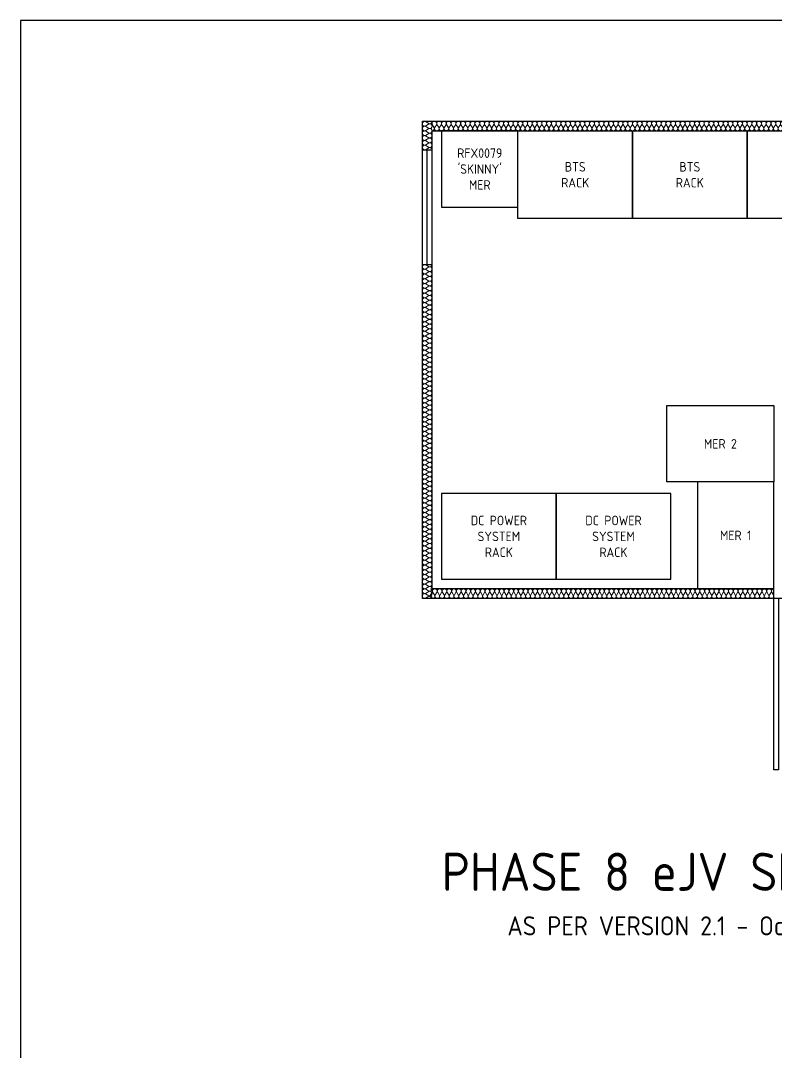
# Model space of a CAD drawing. Extents: x -408 to 1508121, y -29672 to 868845.
# Drawn here: x 1315897 to 1319854, y 14193 to 19600 of the extents above; entities that cross this region are included whole.
import ezdxf

# ---------------------------------------------------------------- set-up
doc = ezdxf.new("R2010")
doc.units = 0
doc.header["$MEASUREMENT"] = 0
doc.layers.get('0').update_dxf_attribs({"lineweight": 25})
for name, color, linetype in [('Help notes', 240, 'Continuous'), ('SH-Door', 7, 'Continuous'), ('SH-Equip', 7, 'Continuous'), ('SH-Gland', 7, 'Continuous'), ('SH-Wall', 2, 'Continuous'), ('Steelwork Exist', 7, 'Continuous'), ('Text 2.5', 2, 'Continuous')]:
    doc.layers.add(name, color=color, linetype=linetype)
doc.styles.add('ISOCP', font='isocp.shx')

# ---------------------------------------------------------------- blocks, each defined once
blk = doc.blocks.new('*U146')
at = {"layer": 'SH-Wall', "color": 252, "linetype": 'ByBlock', "lineweight": 0, "flags": 128}
for points in [[(-1800, 0, -0.505863), (-1788.1, -16.2), (-1799.5, -34.1, 1.322645), (-1775.5, -34.1), (-1786.9, -16.2, -0.505863), (-1775, 0)], [(-1775, 0, -0.505863), (-1763.1, -16.2), (-1774.5, -34.1, 1.322645), (-1750.5, -34.1), (-1761.9, -16.2, -0.505863), (-1750, 0)], [(-1750, 0, -0.505863), (-1738.1, -16.2), (-1749.5, -34.1, 1.322645), (-1725.5, -34.1), (-1736.9, -16.2, -0.505863), (-1725, 0)], [(-1725, 0, -0.505863), (-1713.1, -16.2), (-1724.5, -34.1, 1.322645), (-1700.5, -34.1), (-1711.9, -16.2, -0.505863), (-1700, 0)], [(-1700, 0, -0.505863), (-1688.1, -16.2), (-1699.5, -34.1, 1.322645), (-1675.5, -34.1), (-1686.9, -16.2, -0.505863), (-1675, 0)], [(-1675, 0, -0.505863), (-1663.1, -16.2), (-1674.5, -34.1, 1.322645), (-1650.5, -34.1), (-1661.9, -16.2, -0.505863), (-1650, 0)], [(-1650, 0, -0.505863), (-1638.1, -16.2), (-1649.5, -34.1, 1.322645), (-1625.5, -34.1), (-1636.9, -16.2, -0.505863), (-1625, 0)], [(-1625, 0, -0.505863), (-1613.1, -16.2), (-1624.5, -34.1, 1.322645), (-1600.5, -34.1), (-1611.9, -16.2, -0.505863), (-1600, 0)], [(-1600, 0, -0.505863), (-1588.1, -16.2), (-1599.5, -34.1, 1.322645), (-1575.5, -34.1), (-1586.9, -16.2, -0.505863), (-1575, 0)], [(-1575, 0, -0.505863), (-1563.1, -16.2), (-1574.5, -34.1, 1.322645), (-1550.5, -34.1), (-1561.9, -16.2, -0.505863), (-1550, 0)], [(-1550, 0, -0.505863), (-1538.1, -16.2), (-1549.5, -34.1, 1.322645), (-1525.5, -34.1), (-1536.9, -16.2, -0.505863), (-1525, 0)], [(-1525, 0, -0.505863), (-1513.1, -16.2), (-1524.5, -34.1, 1.322645), (-1500.5, -34.1), (-1511.9, -16.2, -0.505863), (-1500, 0)], [(-1500, 0, -0.505863), (-1488.1, -16.2), (-1499.5, -34.1, 1.322645), (-1475.5, -34.1), (-1486.9, -16.2, -0.505863), (-1475, 0)], [(-1475, 0, -0.505863), (-1463.1, -16.2), (-1474.5, -34.1, 1.322645), (-1450.5, -34.1), (-1461.9, -16.2, -0.505863), (-1450, 0)], [(-1450, 0, -0.505863), (-1438.1, -16.2), (-1449.5, -34.1, 1.322645), (-1425.5, -34.1), (-1436.9, -16.2, -0.505863), (-1425, 0)], [(-1425, 0, -0.505863), (-1413.1, -16.2), (-1424.5, -34.1, 1.322645), (-1400.5, -34.1), (-1411.9, -16.2, -0.505863), (-1400, 0)], [(-1400, 0, -0.505863), (-1388.1, -16.2), (-1399.5, -34.1, 1.322645), (-1375.5, -34.1), (-1386.9, -16.2, -0.505863), (-1375, 0)], [(-1375, 0, -0.505863), (-1363.1, -16.2), (-1374.5, -34.1, 1.322645), (-1350.5, -34.1), (-1361.9, -16.2, -0.505863), (-1350, 0)], [(-1350, 0, -0.505863), (-1338.1, -16.2), (-1349.5, -34.1, 1.322645), (-1325.5, -34.1), (-1336.9, -16.2, -0.505863), (-1325, 0)], [(-1325, 0, -0.505863), (-1313.1, -16.2), (-1324.5, -34.1, 1.322645), (-1300.5, -34.1), (-1311.9, -16.2, -0.505863), (-1300, 0)], [(-1300, 0, -0.505863), (-1288.1, -16.2), (-1299.5, -34.1, 1.322645), (-1275.5, -34.1), (-1286.9, -16.2, -0.505863), (-1275, 0)], [(-1275, 0, -0.505863), (-1263.1, -16.2), (-1274.5, -34.1, 1.322645), (-1250.5, -34.1), (-1261.9, -16.2, -0.505863), (-1250, 0)], [(-1250, 0, -0.505863), (-1238.1, -16.2), (-1249.5, -34.1, 1.322645), (-1225.5, -34.1), (-1236.9, -16.2, -0.505863), (-1225, 0)], [(-1225, 0, -0.505863), (-1213.1, -16.2), (-1224.5, -34.1, 1.322645), (-1200.5, -34.1), (-1211.9, -16.2, -0.505863), (-1200, 0)], [(-1200, 0, -0.505863), (-1188.1, -16.2), (-1199.5, -34.1, 1.322645), (-1175.5, -34.1), (-1186.9, -16.2, -0.505863), (-1175, 0)], [(-1175, 0, -0.505863), (-1163.1, -16.2), (-1174.5, -34.1, 1.322645), (-1150.5, -34.1), (-1161.9, -16.2, -0.505863), (-1150, 0)], [(-1150, 0, -0.505863), (-1138.1, -16.2), (-1149.5, -34.1, 1.322645), (-1125.5, -34.1), (-1136.9, -16.2, -0.505863), (-1125, 0)], [(-1125, 0, -0.505863), (-1113.1, -16.2), (-1124.5, -34.1, 1.322645), (-1100.5, -34.1), (-1111.9, -16.2, -0.505863), (-1100, 0)], [(-1100, 0, -0.505863), (-1088.1, -16.2), (-1099.5, -34.1, 1.322645), (-1075.5, -34.1), (-1086.9, -16.2, -0.505863), (-1075, 0)], [(-1075, 0, -0.505863), (-1063.1, -16.2), (-1074.5, -34.1, 1.322645), (-1050.5, -34.1), (-1061.9, -16.2, -0.505863), (-1050, 0)], [(-1050, 0, -0.505863), (-1038.1, -16.2), (-1049.5, -34.1, 1.322645), (-1025.5, -34.1), (-1036.9, -16.2, -0.505863), (-1025, 0)], [(-1025, 0, -0.505863), (-1013.1, -16.2), (-1024.5, -34.1, 1.322645), (-1000.5, -34.1), (-1011.9, -16.2, -0.505863), (-1000, 0)], [(-1000, 0, -0.505863), (-988.1, -16.2), (-999.5, -34.1, 1.322645), (-975.5, -34.1), (-986.9, -16.2, -0.505863), (-975, 0)], [(-975, 0, -0.505863), (-963.1, -16.2), (-974.5, -34.1, 1.322645), (-950.5, -34.1), (-961.9, -16.2, -0.505863), (-950, 0)], [(-950, 0, -0.505863), (-938.1, -16.2), (-949.5, -34.1, 1.322645), (-925.5, -34.1), (-936.9, -16.2, -0.505863), (-925, 0)], [(-925, 0, -0.505863), (-913.1, -16.2), (-924.5, -34.1, 1.322645), (-900.5, -34.1), (-911.9, -16.2, -0.505863), (-900, 0)], [(-900, 0, -0.505863), (-888.1, -16.2), (-899.5, -34.1, 1.322645), (-875.5, -34.1), (-886.9, -16.2, -0.505863), (-875, 0)], [(-875, 0, -0.505863), (-863.1, -16.2), (-874.5, -34.1, 1.322645), (-850.5, -34.1), (-861.9, -16.2, -0.505863), (-850, 0)], [(-850, 0, -0.505863), (-838.1, -16.2), (-849.5, -34.1, 1.322645), (-825.5, -34.1), (-836.9, -16.2, -0.505863), (-825, 0)], [(-825, 0, -0.505863), (-813.1, -16.2), (-824.5, -34.1, 1.322645), (-800.5, -34.1), (-811.9, -16.2, -0.505863), (-800, 0)], [(-800, 0, -0.505863), (-788.1, -16.2), (-799.5, -34.1, 1.322645), (-775.5, -34.1), (-786.9, -16.2, -0.505863), (-775, 0)], [(-775, 0, -0.505863), (-763.1, -16.2), (-774.5, -34.1, 1.322645), (-750.5, -34.1), (-761.9, -16.2, -0.505863), (-750, 0)], [(-750, 0, -0.505863), (-738.1, -16.2), (-749.5, -34.1, 1.322645), (-725.5, -34.1), (-736.9, -16.2, -0.505863), (-725, 0)], [(-725, 0, -0.505863), (-713.1, -16.2), (-724.5, -34.1, 1.322645), (-700.5, -34.1), (-711.9, -16.2, -0.505863), (-700, 0)], [(-700, 0, -0.505863), (-688.1, -16.2), (-699.5, -34.1, 1.322645), (-675.5, -34.1), (-686.9, -16.2, -0.505863), (-675, 0)], [(-675, 0, -0.505863), (-663.1, -16.2), (-674.5, -34.1, 1.322645), (-650.5, -34.1), (-661.9, -16.2, -0.505863), (-650, 0)], [(-650, 0, -0.505863), (-638.1, -16.2), (-649.5, -34.1, 1.322645), (-625.5, -34.1), (-636.9, -16.2, -0.505863), (-625, 0)], [(-625, 0, -0.505863), (-613.1, -16.2), (-624.5, -34.1, 1.322645), (-600.5, -34.1), (-611.9, -16.2, -0.505863), (-600, 0)], [(-600, 0, -0.505863), (-588.1, -16.2), (-599.5, -34.1, 1.322645), (-575.5, -34.1), (-586.9, -16.2, -0.505863), (-575, 0)], [(-575, 0, -0.505863), (-563.1, -16.2), (-574.5, -34.1, 1.322645), (-550.5, -34.1), (-561.9, -16.2, -0.505863), (-550, 0)], [(-550, 0, -0.505863), (-538.1, -16.2), (-549.5, -34.1, 1.322645), (-525.5, -34.1), (-536.9, -16.2, -0.505863), (-525, 0)], [(-525, 0, -0.505863), (-513.1, -16.2), (-524.5, -34.1, 1.322645), (-500.5, -34.1), (-511.9, -16.2, -0.505863), (-500, 0)], [(-500, 0, -0.505863), (-488.1, -16.2), (-499.5, -34.1, 1.322645), (-475.5, -34.1), (-486.9, -16.2, -0.505863), (-475, 0)], [(-475, 0, -0.505863), (-463.1, -16.2), (-474.5, -34.1, 1.322645), (-450.5, -34.1), (-461.9, -16.2, -0.505863), (-450, 0)], [(-450, 0, -0.505863), (-438.1, -16.2), (-449.5, -34.1, 1.322645), (-425.5, -34.1), (-436.9, -16.2, -0.505863), (-425, 0)], [(-425, 0, -0.505863), (-413.1, -16.2), (-424.5, -34.1, 1.322645), (-400.5, -34.1), (-411.9, -16.2, -0.505863), (-400, 0)], [(-400, 0, -0.505863), (-388.1, -16.2), (-399.5, -34.1, 1.322645), (-375.5, -34.1), (-386.9, -16.2, -0.505863), (-375, 0)], [(-375, 0, -0.505863), (-363.1, -16.2), (-374.5, -34.1, 1.322645), (-350.5, -34.1), (-361.9, -16.2, -0.505863), (-350, 0)], [(-350, 0, -0.505863), (-338.1, -16.2), (-349.5, -34.1, 1.322645), (-325.5, -34.1), (-336.9, -16.2, -0.505863), (-325, 0)], [(-325, 0, -0.505863), (-313.1, -16.2), (-324.5, -34.1, 1.322645), (-300.5, -34.1), (-311.9, -16.2, -0.505863), (-300, 0)], [(-300, 0, -0.505863), (-288.1, -16.2), (-299.5, -34.1, 1.322645), (-275.5, -34.1), (-286.9, -16.2, -0.505863), (-275, 0)], [(-275, 0, -0.505863), (-263.1, -16.2), (-274.5, -34.1, 1.322645), (-250.5, -34.1), (-261.9, -16.2, -0.505863), (-250, 0)], [(-250, 0, -0.505863), (-238.1, -16.2), (-249.5, -34.1, 1.322645), (-225.5, -34.1), (-236.9, -16.2, -0.505863), (-225, 0)], [(-225, 0, -0.505863), (-213.1, -16.2), (-224.5, -34.1, 1.322645), (-200.5, -34.1), (-211.9, -16.2, -0.505863), (-200, 0)], [(-200, 0, -0.505863), (-188.1, -16.2), (-199.5, -34.1, 1.322645), (-175.5, -34.1), (-186.9, -16.2, -0.505863), (-175, 0)], [(-175, 0, -0.505863), (-163.1, -16.2), (-174.5, -34.1, 1.322645), (-150.5, -34.1), (-161.9, -16.2, -0.505863), (-150, 0)], [(-150, 0, -0.505863), (-138.1, -16.2), (-149.5, -34.1, 1.322645), (-125.5, -34.1), (-136.9, -16.2, -0.505863), (-125, 0)], [(-100, 0, -0.505863), (-88.1, -16.2), (-99.5, -34.1, 1.322645), (-75.5, -34.1), (-86.9, -16.2, -0.505863), (-75, 0)], [(-75, 0, -0.505863), (-63.1, -16.2), (-74.5, -34.1, 1.322645), (-50.5, -34.1), (-61.9, -16.2, -0.505863), (-50, 0)], [(-50, 0, -0.505863), (-38.1, -16.2), (-49.5, -34.1, 1.322645), (-25.5, -34.1), (-36.9, -16.2, -0.505863), (-25, 0)], [(-25, 0, -0.505863), (-13.1, -16.2), (-24.5, -34.1, 1.322645), (-0.5, -34.1), (-11.9, -16.2, -0.505863), (0, 0)], [(-125, 0, -0.505863), (-113.1, -16.2), (-124.5, -34.1, 1.322645), (-100.5, -34.1), (-111.9, -16.2, -0.505863), (-100, 0)]]:
    blk.add_lwpolyline(points, format="xyb", dxfattribs=at)
blk = doc.blocks.new('*U147')
at = {"layer": 'SH-Wall', "color": 252, "linetype": 'ByBlock', "lineweight": 0, "flags": 128}
for points in [[(-1790, 0, -0.505863), (-1778.1, -16.2), (-1789.5, -34.1, 1.322645), (-1765.5, -34.1), (-1776.9, -16.2, -0.505863), (-1765, 0)], [(-1765, 0, -0.505863), (-1753.1, -16.2), (-1764.5, -34.1, 1.322645), (-1740.5, -34.1), (-1751.9, -16.2, -0.505863), (-1740, 0)], [(-1740, 0, -0.505863), (-1728.1, -16.2), (-1739.5, -34.1, 1.322645), (-1715.5, -34.1), (-1726.9, -16.2, -0.505863), (-1715, 0)], [(-1715, 0, -0.505863), (-1703.1, -16.2), (-1714.5, -34.1, 1.322645), (-1690.5, -34.1), (-1701.9, -16.2, -0.505863), (-1690, 0)], [(-1690, 0, -0.505863), (-1678.1, -16.2), (-1689.5, -34.1, 1.322645), (-1665.5, -34.1), (-1676.9, -16.2, -0.505863), (-1665, 0)], [(-1665, 0, -0.505863), (-1653.1, -16.2), (-1664.5, -34.1, 1.322645), (-1640.5, -34.1), (-1651.9, -16.2, -0.505863), (-1640, 0)], [(-1640, 0, -0.505863), (-1628.1, -16.2), (-1639.5, -34.1, 1.322645), (-1615.5, -34.1), (-1626.9, -16.2, -0.505863), (-1615, 0)], [(-1615, 0, -0.505863), (-1603.1, -16.2), (-1614.5, -34.1, 1.322645), (-1590.5, -34.1), (-1601.9, -16.2, -0.505863), (-1590, 0)], [(-1590, 0, -0.505863), (-1578.1, -16.2), (-1589.5, -34.1, 1.322645), (-1565.5, -34.1), (-1576.9, -16.2, -0.505863), (-1565, 0)], [(-1565, 0, -0.505863), (-1553.1, -16.2), (-1564.5, -34.1, 1.322645), (-1540.5, -34.1), (-1551.9, -16.2, -0.505863), (-1540, 0)], [(-1540, 0, -0.505863), (-1528.1, -16.2), (-1539.5, -34.1, 1.322645), (-1515.5, -34.1), (-1526.9, -16.2, -0.505863), (-1515, 0)], [(-1515, 0, -0.505863), (-1503.1, -16.2), (-1514.5, -34.1, 1.322645), (-1490.5, -34.1), (-1501.9, -16.2, -0.505863), (-1490, 0)], [(-1490, 0, -0.505863), (-1478.1, -16.2), (-1489.5, -34.1, 1.322645), (-1465.5, -34.1), (-1476.9, -16.2, -0.505863), (-1465, 0)], [(-1465, 0, -0.505863), (-1453.1, -16.2), (-1464.5, -34.1, 1.322645), (-1440.5, -34.1), (-1451.9, -16.2, -0.505863), (-1440, 0)], [(-1440, 0, -0.505863), (-1428.1, -16.2), (-1439.5, -34.1, 1.322645), (-1415.5, -34.1), (-1426.9, -16.2, -0.505863), (-1415, 0)], [(-1415, 0, -0.505863), (-1403.1, -16.2), (-1414.5, -34.1, 1.322645), (-1390.5, -34.1), (-1401.9, -16.2, -0.505863), (-1390, 0)], [(-1390, 0, -0.505863), (-1378.1, -16.2), (-1389.5, -34.1, 1.322645), (-1365.5, -34.1), (-1376.9, -16.2, -0.505863), (-1365, 0)], [(-1365, 0, -0.505863), (-1353.1, -16.2), (-1364.5, -34.1, 1.322645), (-1340.5, -34.1), (-1351.9, -16.2, -0.505863), (-1340, 0)], [(-1340, 0, -0.505863), (-1328.1, -16.2), (-1339.5, -34.1, 1.322645), (-1315.5, -34.1), (-1326.9, -16.2, -0.505863), (-1315, 0)], [(-1315, 0, -0.505863), (-1303.1, -16.2), (-1314.5, -34.1, 1.322645), (-1290.5, -34.1), (-1301.9, -16.2, -0.505863), (-1290, 0)], [(-1290, 0, -0.505863), (-1278.1, -16.2), (-1289.5, -34.1, 1.322645), (-1265.5, -34.1), (-1276.9, -16.2, -0.505863), (-1265, 0)], [(-1265, 0, -0.505863), (-1253.1, -16.2), (-1264.5, -34.1, 1.322645), (-1240.5, -34.1), (-1251.9, -16.2, -0.505863), (-1240, 0)], [(-1240, 0, -0.505863), (-1228.1, -16.2), (-1239.5, -34.1, 1.322645), (-1215.5, -34.1), (-1226.9, -16.2, -0.505863), (-1215, 0)], [(-1215, 0, -0.505863), (-1203.1, -16.2), (-1214.5, -34.1, 1.322645), (-1190.5, -34.1), (-1201.9, -16.2, -0.505863), (-1190, 0)], [(-1190, 0, -0.505863), (-1178.1, -16.2), (-1189.5, -34.1, 1.322645), (-1165.5, -34.1), (-1176.9, -16.2, -0.505863), (-1165, 0)], [(-1165, 0, -0.505863), (-1153.1, -16.2), (-1164.5, -34.1, 1.322645), (-1140.5, -34.1), (-1151.9, -16.2, -0.505863), (-1140, 0)], [(-1140, 0, -0.505863), (-1128.1, -16.2), (-1139.5, -34.1, 1.322645), (-1115.5, -34.1), (-1126.9, -16.2, -0.505863), (-1115, 0)], [(-1115, 0, -0.505863), (-1103.1, -16.2), (-1114.5, -34.1, 1.322645), (-1090.5, -34.1), (-1101.9, -16.2, -0.505863), (-1090, 0)], [(-1090, 0, -0.505863), (-1078.1, -16.2), (-1089.5, -34.1, 1.322645), (-1065.5, -34.1), (-1076.9, -16.2, -0.505863), (-1065, 0)], [(-1065, 0, -0.505863), (-1053.1, -16.2), (-1064.5, -34.1, 1.322645), (-1040.5, -34.1), (-1051.9, -16.2, -0.505863), (-1040, 0)], [(-1040, 0, -0.505863), (-1028.1, -16.2), (-1039.5, -34.1, 1.322645), (-1015.5, -34.1), (-1026.9, -16.2, -0.505863), (-1015, 0)], [(-1015, 0, -0.505863), (-1003.1, -16.2), (-1014.5, -34.1, 1.322645), (-990.5, -34.1), (-1001.9, -16.2, -0.505863), (-990, 0)], [(-990, 0, -0.505863), (-978.1, -16.2), (-989.5, -34.1, 1.322645), (-965.5, -34.1), (-976.9, -16.2, -0.505863), (-965, 0)], [(-965, 0, -0.505863), (-953.1, -16.2), (-964.5, -34.1, 1.322645), (-940.5, -34.1), (-951.9, -16.2, -0.505863), (-940, 0)], [(-940, 0, -0.505863), (-928.1, -16.2), (-939.5, -34.1, 1.322645), (-915.5, -34.1), (-926.9, -16.2, -0.505863), (-915, 0)], [(-915, 0, -0.505863), (-903.1, -16.2), (-914.5, -34.1, 1.322645), (-890.5, -34.1), (-901.9, -16.2, -0.505863), (-890, 0)], [(-890, 0, -0.505863), (-878.1, -16.2), (-889.5, -34.1, 1.322645), (-865.5, -34.1), (-876.9, -16.2, -0.505863), (-865, 0)], [(-865, 0, -0.505863), (-853.1, -16.2), (-864.5, -34.1, 1.322645), (-840.5, -34.1), (-851.9, -16.2, -0.505863), (-840, 0)], [(-840, 0, -0.505863), (-828.1, -16.2), (-839.5, -34.1, 1.322645), (-815.5, -34.1), (-826.9, -16.2, -0.505863), (-815, 0)], [(-815, 0, -0.505863), (-803.1, -16.2), (-814.5, -34.1, 1.322645), (-790.5, -34.1), (-801.9, -16.2, -0.505863), (-790, 0)], [(-790, 0, -0.505863), (-778.1, -16.2), (-789.5, -34.1, 1.322645), (-765.5, -34.1), (-776.9, -16.2, -0.505863), (-765, 0)], [(-765, 0, -0.505863), (-753.1, -16.2), (-764.5, -34.1, 1.322645), (-740.5, -34.1), (-751.9, -16.2, -0.505863), (-740, 0)], [(-740, 0, -0.505863), (-728.1, -16.2), (-739.5, -34.1, 1.322645), (-715.5, -34.1), (-726.9, -16.2, -0.505863), (-715, 0)], [(-715, 0, -0.505863), (-703.1, -16.2), (-714.5, -34.1, 1.322645), (-690.5, -34.1), (-701.9, -16.2, -0.505863), (-690, 0)], [(-690, 0, -0.505863), (-678.1, -16.2), (-689.5, -34.1, 1.322645), (-665.5, -34.1), (-676.9, -16.2, -0.505863), (-665, 0)], [(-665, 0, -0.505863), (-653.1, -16.2), (-664.5, -34.1, 1.322645), (-640.5, -34.1), (-651.9, -16.2, -0.505863), (-640, 0)], [(-640, 0, -0.505863), (-628.1, -16.2), (-639.5, -34.1, 1.322645), (-615.5, -34.1), (-626.9, -16.2, -0.505863), (-615, 0)], [(-615, 0, -0.505863), (-603.1, -16.2), (-614.5, -34.1, 1.322645), (-590.5, -34.1), (-601.9, -16.2, -0.505863), (-590, 0)], [(-590, 0, -0.505863), (-578.1, -16.2), (-589.5, -34.1, 1.322645), (-565.5, -34.1), (-576.9, -16.2, -0.505863), (-565, 0)], [(-565, 0, -0.505863), (-553.1, -16.2), (-564.5, -34.1, 1.322645), (-540.5, -34.1), (-551.9, -16.2, -0.505863), (-540, 0)], [(-540, 0, -0.505863), (-528.1, -16.2), (-539.5, -34.1, 1.322645), (-515.5, -34.1), (-526.9, -16.2, -0.505863), (-515, 0)], [(-515, 0, -0.505863), (-503.1, -16.2), (-514.5, -34.1, 1.322645), (-490.5, -34.1), (-501.9, -16.2, -0.505863), (-490, 0)], [(-490, 0, -0.505863), (-478.1, -16.2), (-489.5, -34.1, 1.322645), (-465.5, -34.1), (-476.9, -16.2, -0.505863), (-465, 0)], [(-465, 0, -0.505863), (-453.1, -16.2), (-464.5, -34.1, 1.322645), (-440.5, -34.1), (-451.9, -16.2, -0.505863), (-440, 0)], [(-440, 0, -0.505863), (-428.1, -16.2), (-439.5, -34.1, 1.322645), (-415.5, -34.1), (-426.9, -16.2, -0.505863), (-415, 0)], [(-415, 0, -0.505863), (-403.1, -16.2), (-414.5, -34.1, 1.322645), (-390.5, -34.1), (-401.9, -16.2, -0.505863), (-390, 0)], [(-390, 0, -0.505863), (-378.1, -16.2), (-389.5, -34.1, 1.322645), (-365.5, -34.1), (-376.9, -16.2, -0.505863), (-365, 0)], [(-365, 0, -0.505863), (-353.1, -16.2), (-364.5, -34.1, 1.322645), (-340.5, -34.1), (-351.9, -16.2, -0.505863), (-340, 0)], [(-340, 0, -0.505863), (-328.1, -16.2), (-339.5, -34.1, 1.322645), (-315.5, -34.1), (-326.9, -16.2, -0.505863), (-315, 0)], [(-315, 0, -0.505863), (-303.1, -16.2), (-314.5, -34.1, 1.322645), (-290.5, -34.1), (-301.9, -16.2, -0.505863), (-290, 0)], [(-290, 0, -0.505863), (-278.1, -16.2), (-289.5, -34.1, 1.322645), (-265.5, -34.1), (-276.9, -16.2, -0.505863), (-265, 0)], [(-265, 0, -0.505863), (-253.1, -16.2), (-264.5, -34.1, 1.322645), (-240.5, -34.1), (-251.9, -16.2, -0.505863), (-240, 0)], [(-240, 0, -0.505863), (-228.1, -16.2), (-239.5, -34.1, 1.322645), (-215.5, -34.1), (-226.9, -16.2, -0.505863), (-215, 0)], [(-215, 0, -0.505863), (-203.1, -16.2), (-214.5, -34.1, 1.322645), (-190.5, -34.1), (-201.9, -16.2, -0.505863), (-190, 0)], [(-190, 0, -0.505863), (-178.1, -16.2), (-189.5, -34.1, 1.322645), (-165.5, -34.1), (-176.9, -16.2, -0.505863), (-165, 0)], [(-165, 0, -0.505863), (-153.1, -16.2), (-164.5, -34.1, 1.322645), (-140.5, -34.1), (-151.9, -16.2, -0.505863), (-140, 0)], [(-140, 0, -0.505863), (-128.1, -16.2), (-139.5, -34.1, 1.322645), (-115.5, -34.1), (-126.9, -16.2, -0.505863), (-115, 0)], [(-115, 0, -0.505863), (-103.1, -16.2), (-114.5, -34.1, 1.322645), (-90.5, -34.1), (-101.9, -16.2, -0.505863), (-90, 0)], [(-90, 0, -0.505863), (-78.1, -16.2), (-89.5, -34.1, 1.322645), (-65.5, -34.1), (-76.9, -16.2, -0.505863), (-65, 0)], [(-65, 0, -0.505863), (-53.1, -16.2), (-64.5, -34.1, 1.322645), (-40.5, -34.1), (-51.9, -16.2, -0.505863), (-40, 0)], [(-40, 0, -0.505863), (-28.1, -16.2), (-39.5, -34.1, 1.322645), (-15.5, -34.1), (-26.9, -16.2, -0.505863), (-15, 0)], [(-15, 0, -0.505863), (-3.1, -16.2), (-14.5, -34.1, 1.322645), (9.5, -34.1), (-1.9, -16.2, -0.505863), (10, 0)], [(35, 0, -0.505863), (46.9, -16.2), (35.5, -34.1, 1.322645), (59.5, -34.1), (48.1, -16.2, -0.505863), (60, 0)], [(60, 0, -0.505863), (71.9, -16.2), (60.5, -34.1, 1.322645), (84.5, -34.1), (73.1, -16.2, -0.505863), (85, 0)], [(85, 0, -0.505863), (96.9, -16.2), (85.5, -34.1, 1.322645), (109.5, -34.1), (98.1, -16.2, -0.505863), (110, 0)], [(110, 0, -0.505863), (121.9, -16.2), (110.5, -34.1, 1.322645), (134.5, -34.1), (123.1, -16.2, -0.505863), (135, 0)], [(135, 0, -0.505863), (146.9, -16.2), (135.5, -34.1, 1.322645), (159.5, -34.1), (148.1, -16.2, -0.505863), (160, 0)], [(160, 0, -0.505863), (171.9, -16.2), (160.5, -34.1, 1.322645), (184.5, -34.1), (173.1, -16.2, -0.505863), (185, 0)], [(185, 0, -0.505863), (196.9, -16.2), (185.5, -34.1, 1.322645), (209.5, -34.1), (198.1, -16.2, -0.505863), (210, 0)], [(210, 0, -0.505863), (221.9, -16.2), (210.5, -34.1, 1.322645), (234.5, -34.1), (223.1, -16.2, -0.505863), (235, 0)], [(235, 0, -0.505863), (246.9, -16.2), (235.5, -34.1, 1.322645), (259.5, -34.1), (248.1, -16.2, -0.505863), (260, 0)], [(260, 0, -0.505863), (271.9, -16.2), (260.5, -34.1, 1.322645), (284.5, -34.1), (273.1, -16.2, -0.505863), (285, 0)], [(285, 0, -0.505863), (296.9, -16.2), (285.5, -34.1, 1.322645), (309.5, -34.1), (298.1, -16.2, -0.505863), (310, 0)], [(310, 0, -0.505863), (321.9, -16.2), (310.5, -34.1, 1.322645), (334.5, -34.1), (323.1, -16.2, -0.505863), (335, 0)], [(335, 0, -0.505863), (346.9, -16.2), (335.5, -34.1, 1.322645), (359.5, -34.1), (348.1, -16.2, -0.505863), (360, 0)], [(360, 0, -0.505863), (371.9, -16.2), (360.5, -34.1, 1.322645), (384.5, -34.1), (373.1, -16.2, -0.505863), (385, 0)], [(385, 0, -0.505863), (396.9, -16.2), (385.5, -34.1, 1.322645), (409.5, -34.1), (398.1, -16.2, -0.505863), (410, 0)], [(410, 0, -0.505863), (421.9, -16.2), (410.5, -34.1, 1.322645), (434.5, -34.1), (423.1, -16.2, -0.505863), (435, 0)], [(435, 0, -0.505863), (446.9, -16.2), (435.5, -34.1, 1.322645), (459.5, -34.1), (448.1, -16.2, -0.505863), (460, 0)], [(460, 0, -0.505863), (471.9, -16.2), (460.5, -34.1, 1.322645), (484.5, -34.1), (473.1, -16.2, -0.505863), (485, 0)], [(485, 0, -0.505863), (496.9, -16.2), (485.5, -34.1, 1.322645), (509.5, -34.1), (498.1, -16.2, -0.505863), (510, 0)], [(510, 0, -0.505863), (521.9, -16.2), (510.5, -34.1, 1.322645), (534.5, -34.1), (523.1, -16.2, -0.505863), (535, 0)], [(535, 0, -0.505863), (546.9, -16.2), (535.5, -34.1, 1.322645), (559.5, -34.1), (548.1, -16.2, -0.505863), (560, 0)], [(560, 0, -0.505863), (571.9, -16.2), (560.5, -34.1, 1.322645), (584.5, -34.1), (573.1, -16.2, -0.505863), (585, 0)], [(585, 0, -0.505863), (596.9, -16.2), (585.5, -34.1, 1.322645), (609.5, -34.1), (598.1, -16.2, -0.505863), (610, 0)], [(610, 0, -0.505863), (621.9, -16.2), (610.5, -34.1, 1.322645), (634.5, -34.1), (623.1, -16.2, -0.505863), (635, 0)], [(635, 0, -0.505863), (646.9, -16.2), (635.5, -34.1, 1.322645), (659.5, -34.1), (648.1, -16.2, -0.505863), (660, 0)], [(660, 0, -0.505863), (671.9, -16.2), (660.5, -34.1, 1.322645), (684.5, -34.1), (673.1, -16.2, -0.505863), (685, 0)], [(685, 0, -0.505863), (696.9, -16.2), (685.5, -34.1, 1.322645), (709.5, -34.1), (698.1, -16.2, -0.505863), (710, 0)], [(710, 0, -0.505863), (721.9, -16.2), (710.5, -34.1, 1.322645), (734.5, -34.1), (723.1, -16.2, -0.505863), (735, 0)], [(735, 0, -0.505863), (746.9, -16.2), (735.5, -34.1, 1.322645), (759.5, -34.1), (748.1, -16.2, -0.505863), (760, 0)], [(760, 0, -0.505863), (771.9, -16.2), (760.5, -34.1, 1.322645), (784.5, -34.1), (773.1, -16.2, -0.505863), (785, 0)], [(785, 0, -0.505863), (796.9, -16.2), (785.5, -34.1, 1.322645), (809.5, -34.1), (798.1, -16.2, -0.505863), (810, 0)], [(810, 0, -0.505863), (821.9, -16.2), (810.5, -34.1, 1.322645), (834.5, -34.1), (823.1, -16.2, -0.505863), (835, 0)], [(835, 0, -0.505863), (846.9, -16.2), (835.5, -34.1, 1.322645), (859.5, -34.1), (848.1, -16.2, -0.505863), (860, 0)], [(860, 0, -0.505863), (871.9, -16.2), (860.5, -34.1, 1.322645), (884.5, -34.1), (873.1, -16.2, -0.505863), (885, 0)], [(885, 0, -0.505863), (896.9, -16.2), (885.5, -34.1, 1.322645), (909.5, -34.1), (898.1, -16.2, -0.505863), (910, 0)], [(910, 0, -0.505863), (921.9, -16.2), (910.5, -34.1, 1.322645), (934.5, -34.1), (923.1, -16.2, -0.505863), (935, 0)], [(935, 0, -0.505863), (946.9, -16.2), (935.5, -34.1, 1.322645), (959.5, -34.1), (948.1, -16.2, -0.505863), (960, 0)], [(960, 0, -0.505863), (971.9, -16.2), (960.5, -34.1, 1.322645), (984.5, -34.1), (973.1, -16.2, -0.505863), (985, 0)], [(985, 0, -0.505863), (996.9, -16.2), (985.5, -34.1, 1.322645), (1009.5, -34.1), (998.1, -16.2, -0.505863), (1010, 0)], [(1010, 0, -0.505863), (1021.9, -16.2), (1010.5, -34.1, 1.322645), (1034.5, -34.1), (1023.1, -16.2, -0.505863), (1035, 0)], [(1035, 0, -0.505863), (1046.9, -16.2), (1035.5, -34.1, 1.322645), (1059.5, -34.1), (1048.1, -16.2, -0.505863), (1060, 0)], [(1060, 0, -0.505863), (1071.9, -16.2), (1060.5, -34.1, 1.322645), (1084.5, -34.1), (1073.1, -16.2, -0.505863), (1085, 0)], [(1085, 0, -0.505863), (1096.9, -16.2), (1085.5, -34.1, 1.322645), (1109.5, -34.1), (1098.1, -16.2, -0.505863), (1110, 0)], [(10, 0, -0.505863), (21.9, -16.2), (10.5, -34.1, 1.322645), (34.5, -34.1), (23.1, -16.2, -0.505863), (35, 0)]]:
    blk.add_lwpolyline(points, format="xyb", dxfattribs=at)
blk = doc.blocks.new('*U152')
at = {"layer": 'SH-Wall', "color": 252, "linetype": 'ByBlock', "lineweight": 0, "flags": 128}
for points in [[(130, 0, -0.505863), (141.9, -16.2), (130.5, -34.1, 1.322645), (154.5, -34.1), (143.1, -16.2, -0.505863), (155, 0)], [(155, 0, -0.505863), (166.9, -16.2), (155.5, -34.1, 1.322645), (179.5, -34.1), (168.1, -16.2, -0.505863), (180, 0)], [(180, 0, -0.505863), (191.9, -16.2), (180.5, -34.1, 1.322645), (204.5, -34.1), (193.1, -16.2, -0.505863), (205, 0)], [(205, 0, -0.505863), (216.9, -16.2), (205.5, -34.1, 1.322645), (229.5, -34.1), (218.1, -16.2, -0.505863), (230, 0)], [(230, 0, -0.505863), (241.9, -16.2), (230.5, -34.1, 1.322645), (254.5, -34.1), (243.1, -16.2, -0.505863), (255, 0)], [(255, 0, -0.505863), (266.9, -16.2), (255.5, -34.1, 1.322645), (279.5, -34.1), (268.1, -16.2, -0.505863), (280, 0)], [(280, 0, -0.505863), (291.9, -16.2), (280.5, -34.1, 1.322645), (304.5, -34.1), (293.1, -16.2, -0.505863), (305, 0)], [(305, 0, -0.505863), (316.9, -16.2), (305.5, -34.1, 1.322645), (329.5, -34.1), (318.1, -16.2, -0.505863), (330, 0)], [(330, 0, -0.505863), (341.9, -16.2), (330.5, -34.1, 1.322645), (354.5, -34.1), (343.1, -16.2, -0.505863), (355, 0)], [(355, 0, -0.505863), (366.9, -16.2), (355.5, -34.1, 1.322645), (379.5, -34.1), (368.1, -16.2, -0.505863), (380, 0)], [(380, 0, -0.505863), (391.9, -16.2), (380.5, -34.1, 1.322645), (404.5, -34.1), (393.1, -16.2, -0.505863), (405, 0)], [(405, 0, -0.505863), (416.9, -16.2), (405.5, -34.1, 1.322645), (429.5, -34.1), (418.1, -16.2, -0.505863), (430, 0)], [(430, 0, -0.505863), (441.9, -16.2), (430.5, -34.1, 1.322645), (454.5, -34.1), (443.1, -16.2, -0.505863), (455, 0)], [(455, 0, -0.505863), (466.9, -16.2), (455.5, -34.1, 1.322645), (479.5, -34.1), (468.1, -16.2, -0.505863), (480, 0)], [(480, 0, -0.505863), (491.9, -16.2), (480.5, -34.1, 1.322645), (504.5, -34.1), (493.1, -16.2, -0.505863), (505, 0)], [(505, 0, -0.505863), (516.9, -16.2), (505.5, -34.1, 1.322645), (529.5, -34.1), (518.1, -16.2, -0.505863), (530, 0)], [(530, 0, -0.505863), (541.9, -16.2), (530.5, -34.1, 1.322645), (554.5, -34.1), (543.1, -16.2, -0.505863), (555, 0)], [(555, 0, -0.505863), (566.9, -16.2), (555.5, -34.1, 1.322645), (579.5, -34.1), (568.1, -16.2, -0.505863), (580, 0)], [(580, 0, -0.505863), (591.9, -16.2), (580.5, -34.1, 1.322645), (604.5, -34.1), (593.1, -16.2, -0.505863), (605, 0)], [(605, 0, -0.505863), (616.9, -16.2), (605.5, -34.1, 1.322645), (629.5, -34.1), (618.1, -16.2, -0.505863), (630, 0)], [(630, 0, -0.505863), (641.9, -16.2), (630.5, -34.1, 1.322645), (654.5, -34.1), (643.1, -16.2, -0.505863), (655, 0)], [(655, 0, -0.505863), (666.9, -16.2), (655.5, -34.1, 1.322645), (679.5, -34.1), (668.1, -16.2, -0.505863), (680, 0)], [(680, 0, -0.505863), (691.9, -16.2), (680.5, -34.1, 1.322645), (704.5, -34.1), (693.1, -16.2, -0.505863), (705, 0)], [(705, 0, -0.505863), (716.9, -16.2), (705.5, -34.1, 1.322645), (729.5, -34.1), (718.1, -16.2, -0.505863), (730, 0)], [(730, 0, -0.505863), (741.9, -16.2), (730.5, -34.1, 1.322645), (754.5, -34.1), (743.1, -16.2, -0.505863), (755, 0)], [(755, 0, -0.505863), (766.9, -16.2), (755.5, -34.1, 1.322645), (779.5, -34.1), (768.1, -16.2, -0.505863), (780, 0)], [(780, 0, -0.505863), (791.9, -16.2), (780.5, -34.1, 1.322645), (804.5, -34.1), (793.1, -16.2, -0.505863), (805, 0)], [(980, 0, -0.505863), (991.9, -16.2), (980.5, -34.1, 1.322645), (1004.5, -34.1), (993.1, -16.2, -0.505863), (1005, 0)], [(1005, 0, -0.505863), (1016.9, -16.2), (1005.5, -34.1, 1.322645), (1029.5, -34.1), (1018.1, -16.2, -0.505863), (1030, 0)], [(1030, 0, -0.505863), (1041.9, -16.2), (1030.5, -34.1, 1.322645), (1054.5, -34.1), (1043.1, -16.2, -0.505863), (1055, 0)], [(1055, 0, -0.505863), (1066.9, -16.2), (1055.5, -34.1, 1.322645), (1079.5, -34.1), (1068.1, -16.2, -0.505863), (1080, 0)], [(1080, 0, -0.505863), (1091.9, -16.2), (1080.5, -34.1, 1.322645), (1104.5, -34.1), (1093.1, -16.2, -0.505863), (1105, 0)], [(1105, 0, -0.505863), (1116.9, -16.2), (1105.5, -34.1, 1.322645), (1129.5, -34.1), (1118.1, -16.2, -0.505863), (1130, 0)], [(1130, 0, -0.505863), (1141.9, -16.2), (1130.5, -34.1, 1.322645), (1154.5, -34.1), (1143.1, -16.2, -0.505863), (1155, 0)], [(1155, 0, -0.505863), (1166.9, -16.2), (1155.5, -34.1, 1.322645), (1179.5, -34.1), (1168.1, -16.2, -0.505863), (1180, 0)], [(1180, 0, -0.505863), (1191.9, -16.2), (1180.5, -34.1, 1.322645), (1204.5, -34.1), (1193.1, -16.2, -0.505863), (1205, 0)], [(1205, 0, -0.505863), (1216.9, -16.2), (1205.5, -34.1, 1.322645), (1229.5, -34.1), (1218.1, -16.2, -0.505863), (1230, 0)], [(1230, 0, -0.505863), (1241.9, -16.2), (1230.5, -34.1, 1.322645), (1254.5, -34.1), (1243.1, -16.2, -0.505863), (1255, 0)], [(1255, 0, -0.505863), (1266.9, -16.2), (1255.5, -34.1, 1.322645), (1279.5, -34.1), (1268.1, -16.2, -0.505863), (1280, 0)], [(1280, 0, -0.505863), (1291.9, -16.2), (1280.5, -34.1, 1.322645), (1304.5, -34.1), (1293.1, -16.2, -0.505863), (1305, 0)], [(1305, 0, -0.505863), (1316.9, -16.2), (1305.5, -34.1, 1.322645), (1329.5, -34.1), (1318.1, -16.2, -0.505863), (1330, 0)], [(1330, 0, -0.505863), (1341.9, -16.2), (1330.5, -34.1, 1.322645), (1354.5, -34.1), (1343.1, -16.2, -0.505863), (1355, 0)], [(1355, 0, -0.505863), (1366.9, -16.2), (1355.5, -34.1, 1.322645), (1379.5, -34.1), (1368.1, -16.2, -0.505863), (1380, 0)], [(1380, 0, -0.505863), (1391.9, -16.2), (1380.5, -34.1, 1.322645), (1404.5, -34.1), (1393.1, -16.2, -0.505863), (1405, 0)], [(1405, 0, -0.505863), (1416.9, -16.2), (1405.5, -34.1, 1.322645), (1429.5, -34.1), (1418.1, -16.2, -0.505863), (1430, 0)], [(1430, 0, -0.505863), (1441.9, -16.2), (1430.5, -34.1, 1.322645), (1454.5, -34.1), (1443.1, -16.2, -0.505863), (1455, 0)], [(1455, 0, -0.505863), (1466.9, -16.2), (1455.5, -34.1, 1.322645), (1479.5, -34.1), (1468.1, -16.2, -0.505863), (1480, 0)], [(1480, 0, -0.505863), (1491.9, -16.2), (1480.5, -34.1, 1.322645), (1504.5, -34.1), (1493.1, -16.2, -0.505863), (1505, 0)], [(1505, 0, -0.505863), (1516.9, -16.2), (1505.5, -34.1, 1.322645), (1529.5, -34.1), (1518.1, -16.2, -0.505863), (1530, 0)], [(1530, 0, -0.505863), (1541.9, -16.2), (1530.5, -34.1, 1.322645), (1554.5, -34.1), (1543.1, -16.2, -0.505863), (1555, 0)], [(1555, 0, -0.505863), (1566.9, -16.2), (1555.5, -34.1, 1.322645), (1579.5, -34.1), (1568.1, -16.2, -0.505863), (1580, 0)], [(1580, 0, -0.505863), (1591.9, -16.2), (1580.5, -34.1, 1.322645), (1604.5, -34.1), (1593.1, -16.2, -0.505863), (1605, 0)], [(1605, 0, -0.505863), (1616.9, -16.2), (1605.5, -34.1, 1.322645), (1629.5, -34.1), (1618.1, -16.2, -0.505863), (1630, 0)], [(1630, 0, -0.505863), (1641.9, -16.2), (1630.5, -34.1, 1.322645), (1654.5, -34.1), (1643.1, -16.2, -0.505863), (1655, 0)], [(1655, 0, -0.505863), (1666.9, -16.2), (1655.5, -34.1, 1.322645), (1679.5, -34.1), (1668.1, -16.2, -0.505863), (1680, 0)], [(1680, 0, -0.505863), (1691.9, -16.2), (1680.5, -34.1, 1.322645), (1704.5, -34.1), (1693.1, -16.2, -0.505863), (1705, 0)], [(1705, 0, -0.505863), (1716.9, -16.2), (1705.5, -34.1, 1.322645), (1729.5, -34.1), (1718.1, -16.2, -0.505863), (1730, 0)], [(1730, 0, -0.505863), (1741.9, -16.2), (1730.5, -34.1, 1.322645), (1754.5, -34.1), (1743.1, -16.2, -0.505863), (1755, 0)], [(1755, 0, -0.505863), (1766.9, -16.2), (1755.5, -34.1, 1.322645), (1779.5, -34.1), (1768.1, -16.2, -0.505863), (1780, 0)], [(1780, 0, -0.505863), (1791.9, -16.2), (1780.5, -34.1, 1.322645), (1804.5, -34.1), (1793.1, -16.2, -0.505863), (1805, 0)], [(1805, 0, -0.505863), (1816.9, -16.2), (1805.5, -34.1, 1.322645), (1829.5, -34.1), (1818.1, -16.2, -0.505863), (1830, 0)], [(1830, 0, -0.505863), (1841.9, -16.2), (1830.5, -34.1, 1.322645), (1854.5, -34.1), (1843.1, -16.2, -0.505863), (1855, 0)], [(1855, 0, -0.505863), (1866.9, -16.2), (1855.5, -34.1, 1.322645), (1879.5, -34.1), (1868.1, -16.2, -0.505863), (1880, 0)], [(805, 0, -0.505863), (816.9, -16.2), (805.5, -34.1, 1.322645), (829.5, -34.1), (818.1, -16.2, -0.505863), (830, 0)], [(830, 0, -0.505863), (841.9, -16.2), (830.5, -34.1, 1.322645), (854.5, -34.1), (843.1, -16.2, -0.505863), (855, 0)], [(855, 0, -0.505863), (866.9, -16.2), (855.5, -34.1, 1.322645), (879.5, -34.1), (868.1, -16.2, -0.505863), (880, 0)], [(880, 0, -0.505863), (891.9, -16.2), (880.5, -34.1, 1.322645), (904.5, -34.1), (893.1, -16.2, -0.505863), (905, 0)], [(905, 0, -0.505863), (916.9, -16.2), (905.5, -34.1, 1.322645), (929.5, -34.1), (918.1, -16.2, -0.505863), (930, 0)], [(930, 0, -0.505863), (941.9, -16.2), (930.5, -34.1, 1.322645), (954.5, -34.1), (943.1, -16.2, -0.505863), (955, 0)], [(955, 0, -0.505863), (966.9, -16.2), (955.5, -34.1, 1.322645), (979.5, -34.1), (968.1, -16.2, -0.505863), (980, 0)]]:
    blk.add_lwpolyline(points, format="xyb", dxfattribs=at)
blk = doc.blocks.new('*U153')
at = {"layer": 'SH-Wall', "color": 252, "linetype": 'ByBlock', "lineweight": 0, "flags": 128}
for points in [[(1010, 0, -0.505863), (1021.9, -16.2), (1010.5, -34.1, 1.322645), (1034.5, -34.1), (1023.1, -16.2, -0.505863), (1035, 0)], [(1035, 0, -0.505863), (1046.9, -16.2), (1035.5, -34.1, 1.322645), (1059.5, -34.1), (1048.1, -16.2, -0.505863), (1060, 0)], [(1060, 0, -0.505863), (1071.9, -16.2), (1060.5, -34.1, 1.322645), (1084.5, -34.1), (1073.1, -16.2, -0.505863), (1085, 0)], [(1085, 0, -0.505863), (1096.9, -16.2), (1085.5, -34.1, 1.322645), (1109.5, -34.1), (1098.1, -16.2, -0.505863), (1110, 0)], [(1110, 0, -0.505863), (1121.9, -16.2), (1110.5, -34.1, 1.322645), (1134.5, -34.1), (1123.1, -16.2, -0.505863), (1135, 0)], [(1135, 0, -0.505863), (1146.9, -16.2), (1135.5, -34.1, 1.322645), (1159.5, -34.1), (1148.1, -16.2, -0.505863), (1160, 0)]]:
    blk.add_lwpolyline(points, format="xyb", dxfattribs=at)
blk = doc.blocks.new('break1')
at = {"flags": 128}
blk.add_lwpolyline([(0, 0.5, -0.061728), (0, 0.5, -0.093319), (0, 0.5, -0.051561), (0.1, 0.5, -0.066071), (0.1, 0.4, -0.042903), (0.1, 0.4, -0.036978), (0.1, 0.3, -0.02036), (0.1, 0.3, -0.025604), (0.1, 0.2, -0.026685), (0.1, 0.1, -0.042394), (0, 0.1), (0, 0), (0, -0.1, 0.042394), (-0.1, -0.1, 0.026685), (-0.1, -0.2, 0.025604), (-0.1, -0.3, 0.02036), (-0.1, -0.3, 0.036978), (-0.1, -0.4, 0.042903), (-0.1, -0.4, 0.066071), (-0.1, -0.5, 0.063497), (0, -0.5, 0.081332), (0, -0.5, 0.099926), (0, -0.5, 0.099926), (0, -0.5, 0.081332), (0, -0.5, 0.063497), (0.1, -0.5, 0.066071), (0.1, -0.4, 0.042903), (0.1, -0.4, 0.036978), (0.1, -0.3, 0.02036), (0.1, -0.3, 0.025604), (0.1, -0.2, 0.026685), (0.1, -0.2, 0.010333), (0, -0.1, 0.032047), (0, -0.1, 0.016558), (0, 0)], format="xyb", dxfattribs=at)
blk = doc.blocks.new('break2')
at = {"flags": 128}
blk.add_lwpolyline([(0, 0, 0.016558), (0, -0.1, 0.032047), (0, -0.1, 0.010333), (-0.1, -0.2, 0.026685), (-0.1, -0.2, 0.025604), (-0.1, -0.3, 0.02036), (-0.1, -0.3, 0.036978), (-0.1, -0.4, 0.042903), (-0.1, -0.4, 0.066071), (-0.1, -0.5, 0.063497), (0, -0.5, 0.081332), (0, -0.5, 0.099926), (0, -0.5, 0.099926), (0, -0.5, 0.081332), (0, -0.5, 0.063497), (0.1, -0.5, 0.066071), (0.1, -0.4, 0.042903), (0.1, -0.4, 0.036978), (0.1, -0.3, 0.02036), (0.1, -0.3, 0.025604), (0.1, -0.2, 0.026685), (0.1, -0.2, 0.010333), (0, -0.1, 0.032047), (0, -0.1, 0.016558), (0, 0)], format="xyb", dxfattribs=at)
blk = doc.blocks.new('CHS Break Line')
at = {"layer": 'Steelwork Exist', "rotation": 89.99999999999999}
blk.add_blockref('break1', (0.5, 0), dxfattribs=at)
at = {"layer": 'Steelwork Exist', "xscale": 0.9120138949046551, "yscale": 0.9120138949046551, "zscale": 0.9120138949046551, "rotation": 89.99999999999999}
blk.add_blockref('break2', (0.5, 0), dxfattribs=at)

msp = doc.modelspace()

# ---------------------------------------------------------------- linework, layer by layer
at = {"layer": 'Help notes'}
msp.add_lwpolyline([(1315897.3, 7600), (1322897.3, 7600), (1322897.3, 19600), (1315897.3, 19600)], close=True, dxfattribs=at)
at = {"layer": 'SH-Door'}
msp.add_lwpolyline([(1319866.3, 16572.4), (1319866.3, 15674.1), (1319841.3, 15674.1), (1319841.3, 16572.4)], dxfattribs=at)
at = {"layer": 'SH-Equip'}
for points in [[(1318501.3, 19022.4), (1318101.3, 19022.4), (1318101.3, 18622.4), (1318501.3, 18622.4)], [(1318501.3, 19022.4), (1319101.3, 19022.4), (1319101.3, 18562.4), (1318501.3, 18562.4)], [(1319101.3, 19022.4), (1319701.3, 19022.4), (1319701.3, 18562.4), (1319101.3, 18562.4)], [(1319701.3, 19022.4), (1320301.3, 19022.4), (1320301.3, 18562.4), (1319701.3, 18562.4)], [(1319841.3, 17182.4), (1319281.3, 17182.4), (1319281.3, 17582.4), (1319841.3, 17582.4)], [(1319441.3, 17182.4), (1319441.3, 16622.4), (1319841.3, 16622.4), (1319841.3, 17182.4)], [(1318701.3, 16672.4), (1318701.3, 17122.4), (1318101.3, 17122.4), (1318101.3, 16672.4)], [(1319301.3, 16672.4), (1319301.3, 17122.4), (1318701.3, 17122.4), (1318701.3, 16672.4)]]:
    msp.add_lwpolyline(points, close=True, dxfattribs=at)
at = {"layer": 'SH-Gland'}
for p, q in [((1318001.3, 18922.4), (1318051.3, 18922.4)), ((1318026.3, 18322.4), (1318026.3, 18922.4)), ((1318001.3, 18322.4), (1318051.3, 18322.4))]:
    msp.add_line(p, q, dxfattribs=at)
at = {"layer": 'SH-Wall'}
for p, q in [((1318001.3, 19072.4), (1321001.3, 19072.4)), ((1318001.3, 16572.4), (1318001.3, 19072.4)), ((1318051.3, 19022.4), (1320951.3, 19022.4)), ((1318051.3, 16622.4), (1318051.3, 19022.4)), ((1319841.3, 16622.4), (1318051.3, 16622.4)), ((1319841.3, 16572.4), (1319841.3, 16622.4)), ((1321001.3, 16572.4), (1318001.3, 16572.4))]:
    msp.add_line(p, q, dxfattribs=at)

# ---------------------------------------------------------------- block references
msp.add_blockref('CHS Break Line', (1315897.3, 19600))
at = {"layer": 'SH-Wall', "xscale": -1}
for name, p, rotation in [('*U153', (1318051.3, 17912.4), 270), ('*U147', (1319841.3, 19022.4), 180), ('*U152', (1318051.3, 16442.4), 270)]:
    msp.add_blockref(name, p, dxfattribs=dict(at, rotation=rotation))
at = {"layer": 'SH-Wall'}
msp.add_blockref('*U146', (1319841.3, 16622.4), dxfattribs=at)

# ---------------------------------------------------------------- texts
at = {"layer": 'Help notes', "insert": (1319397.3, 15239.8), "char_height": 200, "width": 3105.593, "attachment_point": 2, "style": 'ISOCP'}
msp.add_mtext('PHASE 8 eJV SHELTER\\P{\\H0.5x;AS PER VERSION 2.1 - Oct 3 2013}', dxfattribs=at)
at = {"layer": 'Text 2.5', "char_height": 50, "attachment_point": 5, "style": 'ISOCP'}
for s, insert, width in [("\\A1;RFX0079\\P'SKINNY'\\PMER", (1318301.3, 18822.4), 434.4), ('BTS\\PRACK', (1318801.3, 18792.4), 434.4), ('BTS\\PRACK', (1319401.3, 18792.4), 434.4), ('MER 2', (1319561.3, 17382.4), 173.578), ('DC POWER\\PSYSTEM\\PRACK', (1318401.3, 16897.4), 434.4), ('DC POWER\\PSYSTEM\\PRACK', (1319001.3, 16897.4), 434.4), ('MER 1', (1319641.3, 16902.4), 173.578)]:
    msp.add_mtext(s, dxfattribs=dict(at, insert=insert, width=width))

doc.saveas('drawing.dxf')
